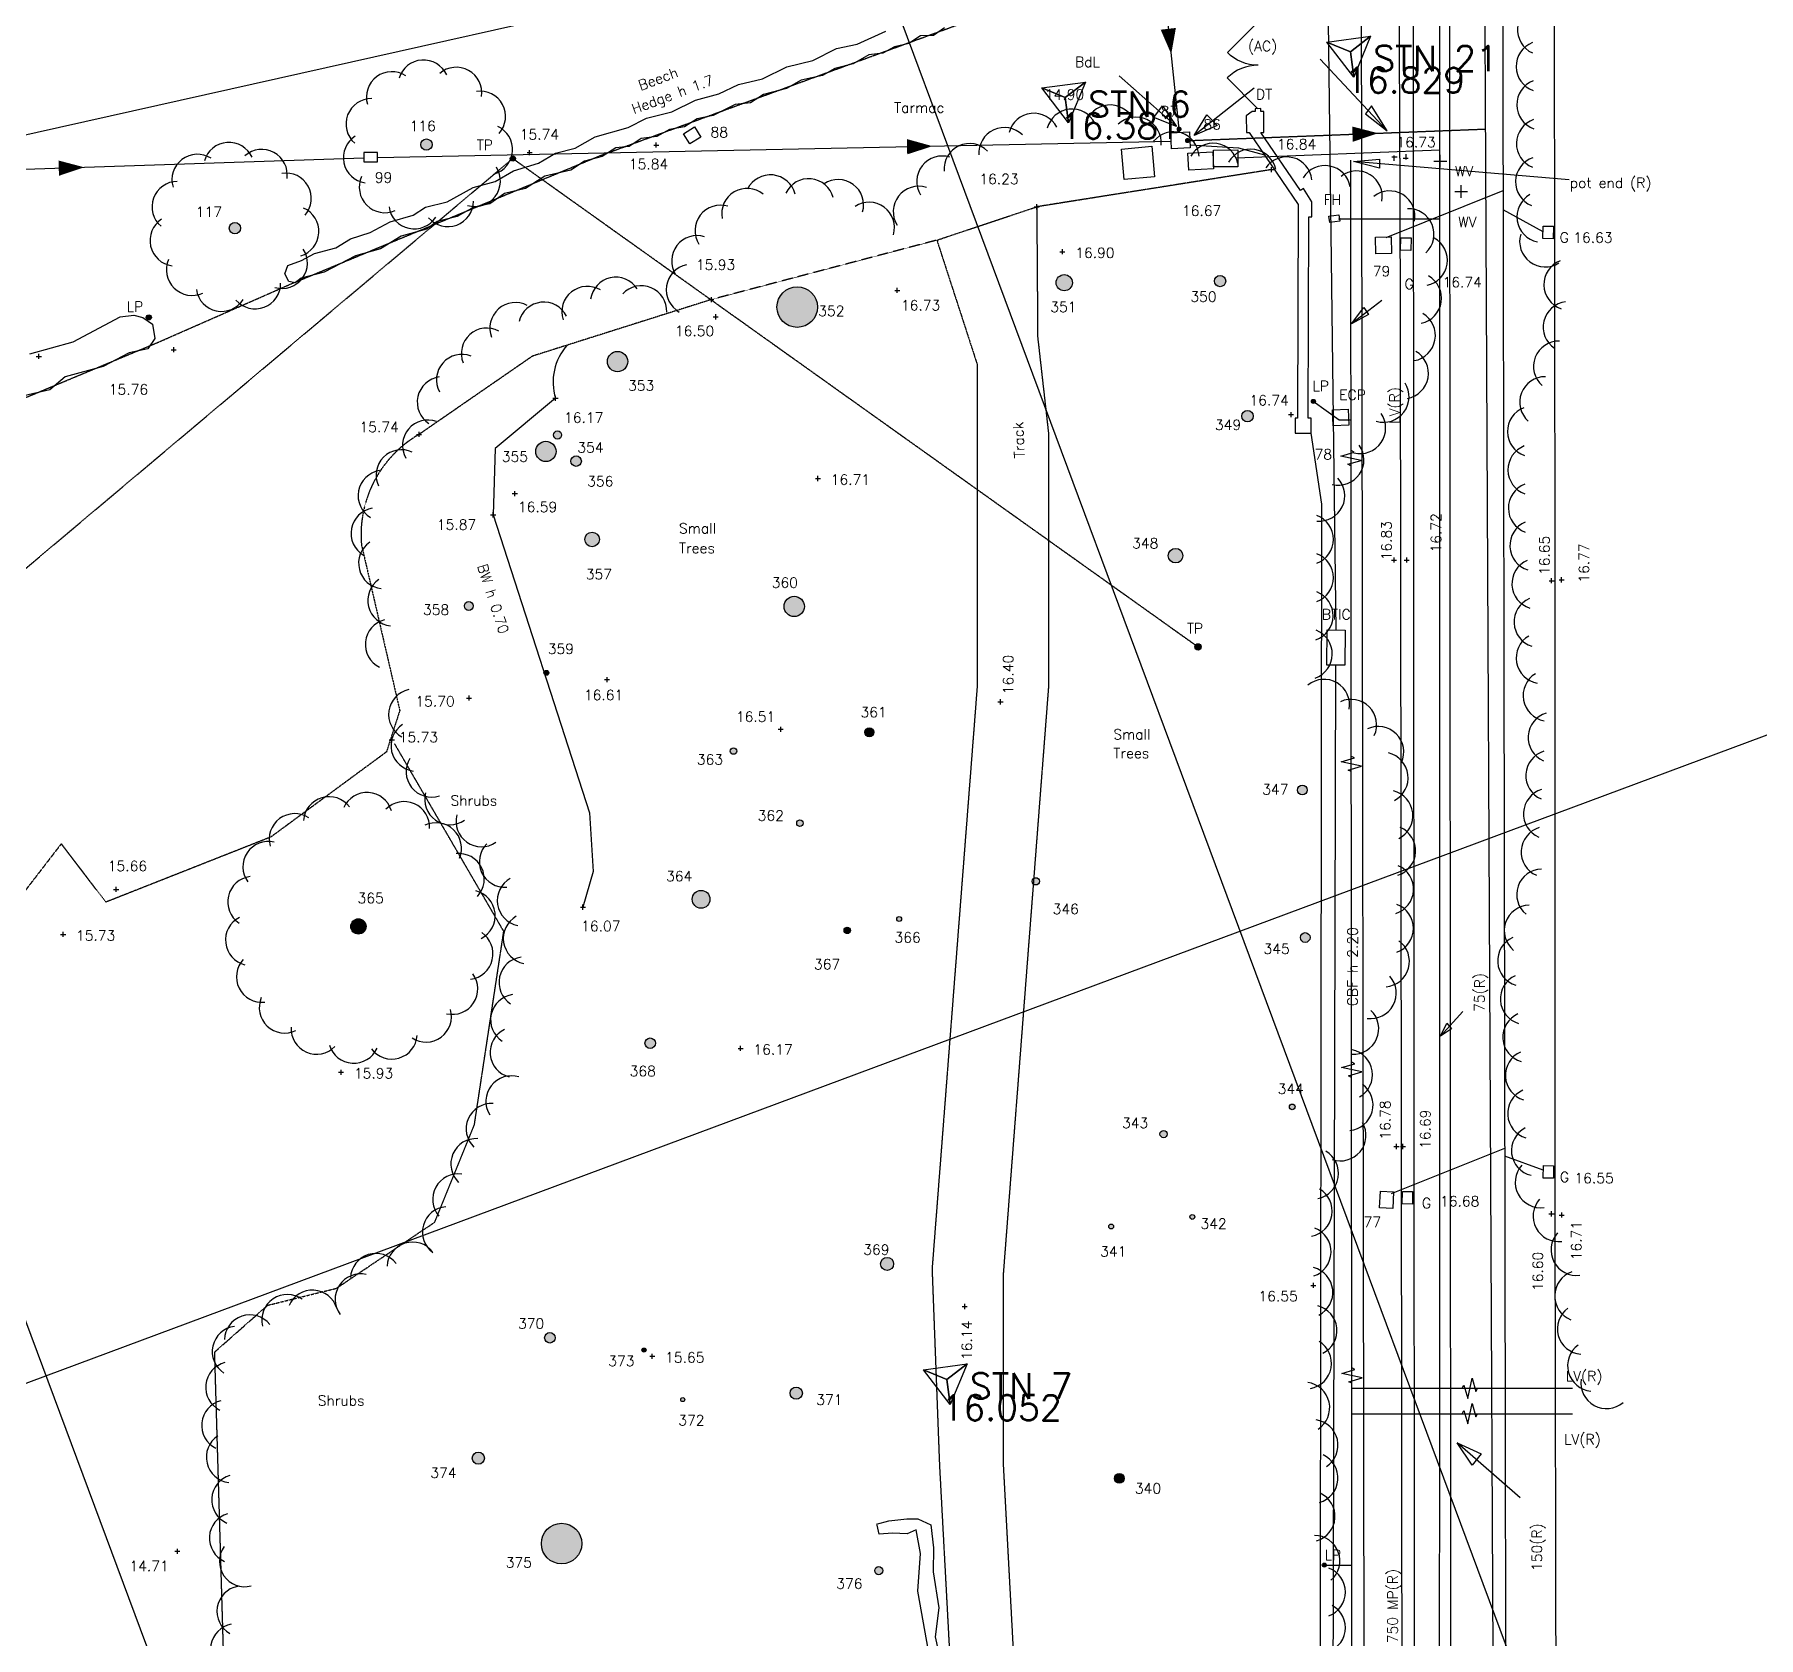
# Model space of a CAD drawing. Extents: x -4000 to 590500, y -6503 to 470250.
# Drawn here: x 416624 to 484283, y 271888 to 334792 of the extents above; entities that cross this region are included whole.
import ezdxf

# ---------------------------------------------------------------- set-up
doc = ezdxf.new("R2010")
doc.units = 0
doc.header["$LTSCALE"] = 0.0508
doc.linetypes.add('DASHED', pattern=[19.05, 12.7, -6.35])
for name, color, linetype in [('BOUNDARY', 30, 'CONTINUOUS'), ('BT', 34, 'CONTINUOUS'), ('CATV', 4, 'CONTINUOUS'), ('CONTROL', 1, 'CONTINUOUS'), ('DETAIL', 5, 'CONTINUOUS'), ('ELEC', 30, 'CONTINUOUS'), ('FOUL', 1, 'CONTINUOUS'), ('GAS', 3, 'CONTINUOUS'), ('GRID', 253, 'CONTINUOUS'), ('LEVEL', 1, 'CONTINUOUS'), ('MH_NUMBER', 7, 'CONTINUOUS'), ('ROAD', 4, 'CONTINUOUS'), ('SERVICE', 1, 'CONTINUOUS'), ('STORM', 5, 'CONTINUOUS'), ('TEXT', 7, 'CONTINUOUS'), ('TEXT_SERVICE', 1, 'CONTINUOUS'), ('TREE_NUMBER', 7, 'CONTINUOUS'), ('VEGETATION', 3, 'CONTINUOUS'), ('WATER', 6, 'CONTINUOUS')]:
    doc.layers.add(name, color=color, linetype=linetype)
doc.styles.add('ROMANS', font='Romans.shx')

msp = doc.modelspace()

# ---------------------------------------------------------------- hatches: boundary and pattern name
at = {"layer": 'SERVICE', "linetype": 'Continuous'}
h = msp.add_hatch(color=256, dxfattribs=at)
edge = h.paths.add_edge_path()
edge.add_arc((435398, 329924), 100, 0, 360)
h = msp.add_hatch(color=256, dxfattribs=at)
edge = h.paths.add_edge_path()
edge.add_arc((421110, 323690), 100, 0, 360)
h = msp.add_hatch(color=256, dxfattribs=at)
edge = h.paths.add_edge_path()
edge.add_arc((466815, 320393), 80, 0, 360)
h = msp.add_hatch(color=256, dxfattribs=at)
edge = h.paths.add_edge_path()
edge.add_arc((462287, 310762), 125, 0, 360)
h = msp.add_hatch(color=256, dxfattribs=at)
edge = h.paths.add_edge_path()
edge.add_arc((467244, 274729), 80, 0, 360)
at = {"layer": 'VEGETATION', "linetype": 'Continuous'}
h = msp.add_hatch(color=256, dxfattribs=at)
edge = h.paths.add_edge_path()
edge.add_arc((432006, 330471), 223, 0, 360)
edge = h.paths.add_edge_path()
edge.add_arc((424490, 327193), 223, 0, 360)
h = msp.add_hatch(color=256, dxfattribs=at)
edge = h.paths.add_edge_path()
edge.add_arc((446440, 312348), 398, 0, 360)
edge = h.paths.add_edge_path()
edge.add_arc((446557, 324096), 796, 0, 360)
edge = h.paths.add_edge_path()
edge.add_arc((439507, 321956), 398, 0, 360)
edge = h.paths.add_edge_path()
edge.add_arc((437152, 319076), 159, 0, 360)
edge = h.paths.add_edge_path()
edge.add_arc((433669, 312368), 175, 0, 360)
edge = h.paths.add_edge_path()
edge.add_arc((438507, 314979), 286, 0, 360)
h = msp.add_hatch(color=256, dxfattribs=at)
edge = h.paths.add_edge_path()
edge.add_arc((457037, 325051), 318, 0, 360)
edge = h.paths.add_edge_path()
edge.add_arc((463151, 325116), 223, 0, 360)
edge = h.paths.add_edge_path()
edge.add_arc((464227, 319813), 223, 0, 360)
edge = h.paths.add_edge_path()
edge.add_arc((461405, 314339), 286, 0, 360)
h = msp.add_hatch(color=256, dxfattribs=at)
edge = h.paths.add_edge_path()
edge.add_arc((436693, 318430), 398, 0, 360)
edge = h.paths.add_edge_path()
edge.add_arc((437881, 318051), 207, 0, 360)
h = msp.add_hatch(color=256, dxfattribs=at)
edge = h.paths.add_edge_path()
edge.add_arc((436714, 309745), 95.5, 0, 360)
h = msp.add_hatch(color=256, dxfattribs=at)
edge = h.paths.add_edge_path()
edge.add_arc((449387, 307412), 175, 0, 360)
h = msp.add_hatch(color=256, dxfattribs=at)
edge = h.paths.add_edge_path()
edge.add_arc((440788, 295209), 207, 0, 360)
edge = h.paths.add_edge_path()
edge.add_arc((442784, 300857), 350, 0, 360)
edge = h.paths.add_edge_path()
edge.add_arc((446664, 303844), 127, 0, 360)
edge = h.paths.add_edge_path()
edge.add_arc((450557, 300085), 95.5, 0, 360)
edge = h.paths.add_edge_path()
edge.add_arc((444054, 306674), 127, 0, 360)
h = msp.add_hatch(color=256, dxfattribs=at)
edge = h.paths.add_edge_path()
edge.add_arc((466379, 305145), 191, 0, 360)
edge = h.paths.add_edge_path()
edge.add_arc((466493, 299356), 191, 0, 360)
edge = h.paths.add_edge_path()
edge.add_arc((465982, 292711), 111, 0, 360)
edge = h.paths.add_edge_path()
edge.add_arc((460937, 291644), 143, 0, 360)
edge = h.paths.add_edge_path()
edge.add_arc((462062, 288392), 95.5, 0, 360)
edge = h.paths.add_edge_path()
edge.add_arc((458878, 288017), 95.5, 0, 360)
edge = h.paths.add_edge_path()
edge.add_arc((455920, 301562), 143, 0, 360)
h = msp.add_hatch(color=256, dxfattribs=at)
edge = h.paths.add_edge_path()
edge.add_arc((429337, 299791), 302, 0, 360)
h = msp.add_hatch(color=256, dxfattribs=at)
edge = h.paths.add_edge_path()
edge.add_arc((448522, 299637), 127, 0, 360)
h = msp.add_hatch(color=256, dxfattribs=at)
edge = h.paths.add_edge_path()
edge.add_arc((434042, 278925), 239, 0, 360)
edge = h.paths.add_edge_path()
edge.add_arc((437312, 275574), 796, 0, 360)
edge = h.paths.add_edge_path()
edge.add_arc((436850, 283649), 207, 0, 360)
edge = h.paths.add_edge_path()
edge.add_arc((446520, 281475), 239, 0, 360)
edge = h.paths.add_edge_path()
edge.add_arc((442063, 281225), 79.6, 0, 360)
edge = h.paths.add_edge_path()
edge.add_arc((450084, 286550), 255, 0, 360)
edge = h.paths.add_edge_path()
edge.add_arc((449757, 274513), 159, 0, 360)
h.paths.add_polyline_path([(433510, 277063), (438177, 277063), (438177, 279063), (433510, 279063)], flags=9)
h = msp.add_hatch(color=256, dxfattribs=at)
edge = h.paths.add_edge_path()
edge.add_arc((440545, 283168), 79.6, 0, 360)
h = msp.add_hatch(color=256, dxfattribs=at)
edge = h.paths.add_edge_path()
edge.add_arc((459196, 278133), 191, 0, 360)

# ---------------------------------------------------------------- linework, layer by layer
at = {"layer": 'BOUNDARY', "linetype": 'Continuous', "flags": 128}
msp.add_lwpolyline([(467123, 198991), (467068, 252074), (467142, 316357), (466725, 319145)], dxfattribs=at)
at = {"layer": 'BT', "linetype": 'Continuous', "flags": 128}
for points in [[(466894, 347728), (458232, 347728), (458232, 342481), (444143, 337098), (381701, 323114), (361768, 322692)], [(467709, 311422), (467262, 346723)], [(467490, 228490), (467693, 310043)]]:
    msp.add_lwpolyline(points, dxfattribs=at)
at = {"layer": 'CATV', "linetype": 'Continuous', "flags": 128}
msp.add_lwpolyline([(468559, 124264), (468918, 195627), (468719, 329460), (468521, 430102)], dxfattribs=at)
at = {"layer": 'CONTROL', "linetype": 'Continuous'}
for p, q in [((467344, 334492), (469061, 334721)), ((468268, 334111), (467344, 334492)), ((468400, 333120), (467344, 334492)), ((467344, 334492), (468268, 334111)), ((468268, 334111), (469061, 334721)), ((469061, 334721), (468268, 334111)), ((469061, 334721), (468400, 333120)), ((468400, 333120), (468268, 334111)), ((468268, 334111), (468400, 333120)), ((456151, 332696), (457868, 332925)), ((457076, 332315), (457868, 332925)), ((457868, 332925), (457076, 332315)), ((457868, 332925), (457208, 331324)), ((457076, 332315), (456151, 332696)), ((457208, 331324), (456151, 332696)), ((456151, 332696), (457076, 332315)), ((457208, 331324), (457076, 332315)), ((457076, 332315), (457208, 331324)), ((451508, 282398), (453225, 282627)), ((452433, 282017), (451508, 282398)), ((452565, 281026), (451508, 282398)), ((451508, 282398), (452433, 282017)), ((452433, 282017), (453225, 282627)), ((453225, 282627), (452433, 282017)), ((453225, 282627), (452565, 281026)), ((452565, 281026), (452433, 282017)), ((452433, 282017), (452565, 281026))]:
    msp.add_line(p, q, dxfattribs=at)
at = {"layer": 'DETAIL', "linetype": 'DASHED'}
for p in [(465171, 329489), (452037, 326721)]:
    msp.add_line(p, (455957, 328030), dxfattribs=at)
at = {"layer": 'DETAIL', "linetype": 'DASHED', "flags": 128}
for points in [[(386012, 311047), (391376, 312116), (395156, 302004), (395819, 301310), (401567, 298200), (410530, 298335), (411588, 301197), (411364, 303700), (410223, 305451), (408424, 307729), (402177, 314662), (421483, 322718), (426708, 325013), (438807, 330033), (454939, 335936), (455920, 336199), (458015, 337686), (458945, 340638), (457376, 342366), (457369, 350415)], [(455957, 328030), (455993, 322908), (456416, 319160), (456413, 309140), (454640, 286139), (454634, 278804), (455248, 267355), (457129, 254881), (457937, 241386), (457488, 230955), (454780, 211246), (453448, 196829), (453237, 190602), (453039, 167889), (451220, 159454), (448792, 154220), (447281, 146808)], [(452037, 326721), (453616, 321855), (453613, 309140), (451848, 286355), (452138, 278671), (452752, 267221), (454657, 254510), (455442, 241239), (455011, 231296), (452303, 211586), (450958, 197059), (450737, 190624), (450539, 167911), (448779, 159996), (447819, 158167), (445109, 154683), (441728, 152389), (437200, 152631), (434768, 154615), (430370, 160534), (424881, 171805), (420941, 180567), (419806, 182723), (415641, 189971), (411828, 194422), (404091, 199537), (393218, 202806), (386211, 210140), (384335, 227877)], [(453435, 219827), (447977, 215294), (441940, 213364), (434936, 217289), (426079, 214943), (420869, 213028), (416957, 212954), (409245, 205739), (401706, 205657), (399978, 204995), (393100, 207651), (395115, 214076), (397696, 213769), (397211, 215488), (395076, 219761), (390283, 217842), (388436, 220993), (388466, 224681), (390948, 231296), (396358, 239525), (398496, 241944), (404507, 246269), (406723, 252503), (411466, 255678), (419022, 259478), (427633, 254292), (433810, 253032), (436949, 256656), (438862, 260764), (438169, 264397), (431742, 266967), (424052, 271013), (423697, 283093), (425776, 284927), (428470, 285592), (432335, 288189), (433889, 292007), (435042, 299599), (430755, 306968)]]:
    msp.add_lwpolyline(points, dxfattribs=at)
at = {"layer": 'DETAIL', "linetype": 'Continuous', "flags": 128}
for points in [[(464641, 333585, -0.198912), (463437, 334087), (464645, 335290)], [(464641, 333585, 0.198912), (463435, 333088), (464638, 331880)], [(437529, 322600, 0.263076), (437071, 320519), (434701, 318543), (434624, 315942), (438406, 304245), (438553, 301952), (438148, 300547)]]:
    msp.add_lwpolyline(points, format="xyb", dxfattribs=at)
for points in [[(466188, 319737), (466098, 319738), (466096, 319148), (466725, 319145), (466725, 319732), (466605, 319733), (466637, 327642), (466757, 327642), (466757, 328224), (466432, 328751), (466307, 328665), (464750, 330948), (464870, 330951), (464870, 331776), (464870, 331776), (464756, 331773), (464753, 331883), (464523, 331877), (464526, 331767), (464416, 331764), (464175, 331605), (464193, 330951), (464299, 330941), (466222, 328122)], [(459279, 330295), (460474, 330404), (460583, 329209), (459388, 329100)]]:
    msp.add_lwpolyline(points, close=True, dxfattribs=at)
at = {"layer": 'DETAIL', "linetype": 'DASHED', "flags": 128}
msp.add_lwpolyline([(452037, 326721), (443188, 324389), (436164, 322168), (431718, 319100, 0.291607), (429456, 314766), (430959, 308265), (430435, 306637), (425898, 303298), (419425, 300744), (417677, 303037), (414536, 298959), (411822, 293321), (409061, 289056, 0.105156), (394078, 279483), (386172, 272594, -0.379026), (377342, 275038, -0.196114), (377083, 284699, -0.196114)], format="xyb", dxfattribs=at)
at = {"layer": 'ELEC'}
for p, q in [((467894, 318250), (468416, 318404)), ((468692, 318080), (467894, 318250)), ((468170, 317927), (468692, 318080)), ((468416, 318404), (468296, 318465)), ((468289, 317865), (468170, 317927)), ((467904, 306250), (468426, 306404)), ((468702, 306080), (467904, 306250)), ((468180, 305927), (468702, 306080)), ((468299, 305865), (468180, 305927)), ((468426, 306404), (468307, 306465)), ((467915, 294250), (468437, 294404)), ((468437, 294404), (468318, 294465)), ((468713, 294080), (467915, 294250)), ((468191, 293927), (468713, 294080)), ((468310, 293865), (468191, 293927)), ((467925, 282250), (468447, 282404)), ((468723, 282080), (467925, 282250)), ((468447, 282404), (468328, 282465)), ((468201, 281927), (468723, 282080)), ((468321, 281865), (468201, 281927)), ((472654, 281675), (472716, 281794)), ((472716, 281794), (472869, 281272)), ((472869, 281272), (473040, 282069)), ((473040, 282069), (473193, 281547)), ((473193, 281547), (473254, 281666)), ((472655, 280671), (472716, 280790)), ((472716, 280790), (472869, 280268)), ((472869, 280268), (473040, 281066)), ((473040, 281066), (473193, 280544)), ((473193, 280544), (473255, 280663))]:
    msp.add_line(p, q, dxfattribs=at)
at = {"layer": 'ELEC', "linetype": 'Continuous', "flags": 128}
for points in [[(468087, 13170), (468270, 38204), (468364, 66078), (468274, 123048), (468458, 168035), (468367, 228762), (468278, 329865)], [(476848, 329090), (468391, 329812), (469408, 329903), (469408, 329541), (468391, 329812)], [(469497, 324355), (468304, 323439), (468794, 324080), (468977, 323805), (468304, 323439)], [(466810, 320408), (467828, 319668), (468287, 319668)], [(468321, 281675), (476988, 281674)], [(468322, 280671), (476988, 280671)], [(467244, 274729), (468327, 274730)]]:
    msp.add_lwpolyline(points, dxfattribs=at)
at = {"layer": 'FOUL', "linetype": 'Continuous', "flags": 128}
for points in [[(473899, 265867), (473081, 430593)], [(467082, 333818), (469711, 331008), (469100, 331986), (468855, 331680), (469711, 331008)], [(464493, 332680), (462133, 330828), (462638, 331642), (463032, 331221), (462133, 330828)], [(430085, 329964), (461230, 330600)], [(461978, 330464), (463877, 330339), (464893, 330071)], [(398629, 328915), (429551, 329947)]]:
    msp.add_lwpolyline(points, dxfattribs=at)
at = {"layer": 'FOUL', "linetype": 'DASHED', "flags": 128}
msp.add_lwpolyline([(461970, 330631), (473575, 331083)], dxfattribs=at)
at = {"layer": 'FOUL', "flags": 128}
for points in [[(469349, 330918, 0, 600, 0), (468349, 330881, 600, 600, 0)], [(451867, 330409, 0, 600, 0), (450867, 330388, 600, 600, 0)], [(418575, 329581, 0, 600, 0), (417576, 329547, 600, 600, 0)]]:
    msp.add_lwpolyline(points, format="xyseb", dxfattribs=at)
at = {"layer": 'FOUL', "linetype": 'Continuous', "const_width": 100, "flags": 128}
msp.add_lwpolyline([(461822, 330628, 1), (461922, 330628, 1)], format="xyb", close=True, dxfattribs=at)
at = {"layer": 'GAS', "linetype": 'Continuous', "flags": 128}
for points in [[(470374, 3698), (470423, 41248), (470869, 102867), (470862, 181192), (470793, 252307), (470713, 376409), (470903, 431458)], [(471799, 3621), (471848, 41171), (472294, 102790), (472287, 181115), (472218, 252230), (472138, 376332), (472328, 431381)], [(474925, 277368), (472463, 279523), (473402, 279099), (473047, 278649), (472463, 279523)]]:
    msp.add_lwpolyline(points, dxfattribs=at)
at = {"layer": 'GRID', "linetype": 'Continuous', "flags": 128}
for points in [[(522142, 0), (348997, 465000)], [(535000, 108756), (402351, 465000)], [(0, 126860), (535000, 326070)]]:
    msp.add_lwpolyline(points, dxfattribs=at)
at = {"layer": 'LEVEL', "flags": 128}
for points in [[(436055, 330055), (436055, 330255)], [(440928, 330454), (441128, 330454)], [(441028, 330354), (441028, 330554)], [(435955, 330155), (436155, 330155)], [(465171, 329389), (465171, 329589)], [(469899, 329991), (470099, 329991)], [(469978, 329840), (469978, 330040)], [(470335, 329940), (470535, 329940)], [(470456, 329891), (470456, 330091)], [(465071, 329489), (465271, 329489)], [(455857, 328030), (456057, 328030)], [(455957, 327930), (455957, 328130)], [(456866, 326267), (457066, 326267)], [(456966, 326167), (456966, 326367)], [(450485, 324648), (450485, 324848)], [(443088, 324389), (443288, 324389)], [(443188, 324289), (443188, 324489)], [(450385, 324748), (450585, 324748)], [(443259, 323711), (443459, 323711)], [(443359, 323611), (443359, 323811)], [(416695, 322160), (416895, 322160)], [(416795, 322060), (416795, 322260)], [(421989, 322424), (422189, 322424)], [(422089, 322324), (422089, 322524)], [(436971, 320519), (437171, 320519)], [(437071, 320419), (437071, 320619)], [(465840, 319875), (466040, 319875)], [(465940, 319775), (465940, 319975)], [(431618, 319100), (431818, 319100)], [(431718, 319000), (431718, 319200)], [(447270, 317368), (447470, 317368)], [(447370, 317268), (447370, 317468)], [(435376, 316775), (435576, 316775)], [(435476, 316675), (435476, 316875)], [(434624, 315842), (434624, 316042)], [(434524, 315942), (434724, 315942)], [(469878, 314170), (470078, 314170)], [(469978, 314070), (469978, 314270)], [(470378, 314170), (470578, 314170)], [(470478, 314070), (470478, 314270)], [(476065, 313356), (476265, 313356)], [(476165, 313256), (476165, 313456)], [(476454, 313391), (476654, 313391)], [(476554, 313291), (476554, 313491)], [(438993, 309477), (439193, 309477)], [(439093, 309377), (439093, 309577)], [(433579, 308755), (433779, 308755)], [(433679, 308655), (433679, 308855)], [(454434, 308606), (454634, 308606)], [(454534, 308506), (454534, 308706)], [(430648, 307009), (430648, 307209)], [(445810, 307530), (446010, 307530)], [(445910, 307430), (445910, 307630)], [(430548, 307109), (430748, 307109)], [(419729, 301245), (419929, 301245)], [(419829, 301145), (419829, 301345)], [(438048, 300547), (438248, 300547)], [(438148, 300447), (438148, 300647)], [(417650, 299479), (417850, 299479)], [(417750, 299379), (417750, 299579)], [(444236, 295005), (444436, 295005)], [(444336, 294905), (444336, 295105)], [(428557, 294070), (428757, 294070)], [(428657, 293970), (428657, 294170)], [(469977, 291156), (470177, 291156)], [(470077, 291056), (470077, 291256)], [(470227, 291156), (470427, 291156)], [(470327, 291056), (470327, 291256)], [(476060, 288514), (476260, 288514)], [(476160, 288414), (476160, 288614)], [(476459, 288464), (476659, 288464)], [(476559, 288364), (476559, 288564)], [(466716, 285704), (466916, 285704)], [(466816, 285604), (466816, 285804)], [(453030, 284877), (453230, 284877)], [(453130, 284777), (453130, 284977)], [(440771, 282923), (440971, 282923)], [(440871, 282823), (440871, 283023)], [(422233, 275173), (422233, 275373)], [(422133, 275273), (422333, 275273)]]:
    msp.add_lwpolyline(points, dxfattribs=at)
at = {"layer": 'ROAD', "linetype": 'DASHED'}
msp.add_line((470206, 329940), (470192, 336707), dxfattribs=at)
at = {"layer": 'ROAD', "linetype": 'Continuous', "flags": 128}
for points in [[(476184, 5924), (476224, 21126), (476286, 41604), (476307, 63218), (476364, 86648), (476412, 107490), (476431, 128015), (476420, 149314), (476461, 175827), (476417, 198479), (476389, 221766), (476369, 245909), (476342, 268658), (476309, 288464), (476304, 313391), (476248, 359548), (476207, 406934), (476184, 431532)], [(470206, 329940), (470228, 314170), (470265, 291153), (470281, 267785), (470217, 244329), (470286, 220978), (470306, 198707), (470290, 176126), (470310, 153540), (470296, 131456), (470265, 122246)]]:
    msp.add_lwpolyline(points, dxfattribs=at)
at = {"layer": 'SERVICE', "linetype": 'DASHED'}
for q in [(408898, 307621), (462287, 310762)]:
    msp.add_line((435398, 329924), q, dxfattribs=at)
at = {"layer": 'SERVICE'}
for p, q in [((471545, 329818), (472045, 329818)), ((471795, 329568), (471795, 330068)), ((472616, 328379), (472616, 328879)), ((472366, 328629), (472866, 328629))]:
    msp.add_line(p, q, dxfattribs=at)
at = {"layer": 'SERVICE', "linetype": 'Continuous', "flags": 128}
for points in [[(442098, 330896), (442531, 331166), (442780, 330767), (442347, 330497)], [(461244, 330308), (461215, 330937), (461954, 330972), (461984, 330342)], [(461886, 330131), (462865, 330182), (462900, 329523), (461921, 329472)], [(463851, 329601), (462891, 329599), (462889, 330259), (463849, 330261)], [(429554, 329797), (430085, 329797), (430085, 330156), (429554, 330156)], [(467453, 327416), (467419, 327664), (467816, 327717), (467849, 327470)], [(469263, 326183), (469250, 326833), (469870, 326846), (469883, 326196)], [(470637, 326321), (470238, 326328), (470247, 326818), (470647, 326811)], [(476223, 326776), (475823, 326783), (475832, 327273), (476232, 327266)], [(467559, 320057), (468178, 320086), (468207, 319466), (467588, 319438)], [(467343, 310047), (467359, 311426), (468059, 311418), (468043, 310039)], [(476231, 289909), (475831, 289917), (475840, 290407), (476240, 290399)], [(469414, 288749), (469445, 289398), (469964, 289374), (469933, 288724)], [(470701, 288899), (470301, 288906), (470310, 289396), (470710, 289389)]]:
    msp.add_lwpolyline(points, close=True, dxfattribs=at)
at = {"layer": 'SERVICE', "linetype": 'Continuous'}
for centre, radius in [((435398, 329924), 100), ((421110, 323690), 100), ((466815, 320393), 80), ((462287, 310762), 125), ((467244, 274729), 80)]:
    msp.add_circle(centre, radius, dxfattribs=at)
at = {"layer": 'STORM', "linetype": 'Continuous', "flags": 128}
for points in [[(474240, 341243), (474556, 156378)], [(461555, 330953), (460639, 339726)], [(459197, 333172), (461440, 331180), (460549, 331532), (460893, 331994), (461440, 331180)], [(469667, 326831), (474261, 328668)], [(475828, 327047), (474262, 327908)], [(469877, 289308), (474325, 291087)], [(475837, 290222), (474326, 290772)]]:
    msp.add_lwpolyline(points, dxfattribs=at)
at = {"layer": 'STORM', "flags": 128}
msp.add_lwpolyline([(461235, 334021, 0, 600, 0), (461120, 335014, 600, 600, 0)], format="xyseb", dxfattribs=at)
at = {"layer": 'STORM', "linetype": 'Continuous', "const_width": 100, "flags": 128}
msp.add_lwpolyline([(461492, 331076, 1), (461592, 331076, 1)], format="xyb", close=True, dxfattribs=at)
at = {"layer": 'VEGETATION', "linetype": 'Continuous', "flags": 128}
for points in [[(452335, 335053), (451904, 334750), (451390, 334741), (450940, 334438), (450371, 334301), (449921, 334062), (449371, 333994), (448756, 333636), (448031, 333462), (447554, 333186), (446718, 333003), (446140, 332673), (445231, 332434), (444726, 332104), (444120, 332039), (443257, 331617), (442625, 331485), (442129, 331164), (441551, 331063), (441046, 330788), (440431, 330705), (439963, 330393), (439439, 330347), (438898, 329999), (438209, 329824), (437677, 329467), (436648, 329228), (435890, 328748), (435064, 328546), (434495, 328151), (433870, 328014), (433209, 327656), (432429, 327454), (432007, 327151), (431015, 326876), (430200, 326385), (429218, 326109), (427997, 325467), (427088, 325229), (426850, 325045), (426602, 325100), (426455, 325403), (426565, 325733), (427097, 325917), (427612, 326192), (428456, 326421), (429025, 326779), (429796, 327018), (430586, 327440), (431486, 327697), (431972, 328018), (432815, 328225), (433834, 328794), (434706, 329023), (435422, 329445), (436404, 329748), (437065, 330133), (437845, 330335), (438632, 330779), (439926, 331137), (440642, 331513), (441634, 331751), (442570, 332219), (443487, 332462), (444249, 332829), (445194, 333058), (446149, 333526), (447168, 333774), (448104, 334242), (448912, 334416), (450041, 334921)], [(419987, 323719), (420528, 323775), (420882, 323682), (421255, 323421), (421349, 322862), (421069, 322452), (420342, 322303), (419316, 321762), (417825, 321352), (417228, 320849), (416202, 320607)], [(416445, 322265), (418142, 322731), (419987, 323719)], [(449672, 276332), (450148, 276463), (450854, 276545), (451297, 276545), (451799, 276312), (451904, 275413), (451887, 274462), (452117, 273052), (451969, 271920), (452232, 270723)], [(451710, 271367), (451297, 273708), (451395, 275184), (451231, 276118), (450870, 275954), (450296, 275987), (449771, 275938), (449689, 276299)]]:
    msp.add_lwpolyline(points, dxfattribs=at)
at = {"layer": 'VEGETATION', "linetype": 'Continuous'}
for centre, radius in [((432006, 330471), 223), ((424490, 327193), 223), ((446557, 324096), 796), ((457037, 325051), 318), ((463151, 325116), 223), ((439507, 321956), 398), ((464227, 319813), 223), ((436693, 318430), 398), ((437152, 319076), 159), ((437881, 318051), 207), ((438507, 314979), 286), ((461405, 314339), 286), ((446440, 312348), 398), ((433669, 312368), 175), ((436714, 309745), 95.5), ((449387, 307412), 175), ((444054, 306674), 127), ((466379, 305145), 191), ((446664, 303844), 127), ((442784, 300857), 350), ((455920, 301562), 143), ((429337, 299791), 302), ((448522, 299637), 127), ((450557, 300085), 95.5), ((466493, 299356), 191), ((440788, 295209), 207), ((465982, 292711), 111), ((460937, 291644), 143), ((462062, 288392), 95.5), ((458878, 288017), 95.5), ((450084, 286550), 255), ((436850, 283649), 207), ((440545, 283168), 79.6), ((446520, 281475), 239), ((442063, 281225), 79.6), ((434042, 278925), 239), ((459196, 278133), 191), ((437312, 275574), 796), ((449757, 274513), 159)]:
    msp.add_circle(centre, radius, dxfattribs=at)
for centre, start, end in [((475825, 334978), 106.12516, 245.39689), ((475773, 333539), 111.23274, 250.50447), ((431890, 332791), 24.35738, 163.62911), ((430648, 332332), 56.91757, 196.1893), ((433180, 332508), 351.55611, 130.82784), ((475795, 332038), 111.23274, 250.50447), ((429849, 331278), 89.52523, 228.79696), ((434110, 331570), 318.713, 97.98473), ((455847, 330702), 26.60231, 165.87404), ((457342, 330866), 26.60231, 165.87404), ((458837, 331029), 26.60231, 165.87404), ((459843, 330550), 354.51139, 133.78312), ((434383, 330279), 285.86136, 65.13309), ((454687, 330140), 45.12606, 184.39779), ((461326, 329977), 2.06807, 141.3398), ((475782, 330510), 108.93116, 248.20289), ((424252, 329558), 24.68608, 163.95781), ((425546, 329283), 352.08074, 131.35247), ((429745, 329960), 122.24906, 261.52079), ((453322, 329510), 45.12606, 184.39779), ((462872, 329524), 11.48825, 150.75998), ((464358, 329292), 11.48825, 150.75998), ((423018, 329091), 57.57759, 196.84932), ((433911, 329043), 253.20045, 32.47218), ((452249, 329023), 72.46851, 211.74024), ((465762, 328988), 5.87001, 145.14174), ((467270, 328648), 9.54752, 148.81926), ((475745, 329009), 108.93116, 248.20289), ((422236, 328028), 90.4732, 229.74493), ((426489, 328354), 319.52015, 98.79188), ((430371, 328798), 155.14693, 294.41866), ((445504, 328284), 14.35874, 153.63047), ((447007, 328133), 14.92707, 154.1988), ((448163, 328102), 344.05202, 123.32376), ((451325, 327836), 72.46851, 211.74024), ((468517, 328438), 348.91544, 128.18717), ((432848, 328254), 220.64247, 359.9142), ((444594, 327753), 51.11161, 190.38334), ((449375, 327211), 344.05202, 123.32376), ((469800, 327654), 348.91544, 128.18717), ((475801, 327638), 119.40903, 258.68077), ((422157, 326709), 123.23785, 262.50958), ((426784, 327065), 286.91752, 66.18925), ((431528, 328163), 187.99933, 327.27106), ((443545, 327093), 72.87117, 212.1429), ((470547, 326957), 312.99633, 92.26806), ((442629, 325900), 72.87117, 212.1429), ((471072, 325929), 281.67262, 60.94435), ((475909, 326669), 163.51085, 302.78258), ((426335, 325824), 254.02543, 33.29716), ((422802, 325553), 155.80047, 295.0722), ((442414, 324774), 101.74333, 241.01506), ((476861, 324977), 111.55838, 250.83011), ((423967, 324926), 188.3628, 327.63453), ((425284, 325026), 221.13134, 0.40307), ((438322, 323910), 59.00703, 198.27876), ((439438, 324267), 32.8856, 172.15734), ((440439, 323932), 357.75657, 137.0283), ((470845, 324442), 281.67262, 60.94435), ((435497, 323274), 62.1072, 201.37893), ((436610, 323289), 26.70051, 165.97224), ((476832, 323311), 97.03183, 236.30356), ((470600, 322978), 279.98214, 59.25387), ((434375, 322272), 62.1072, 201.37893), ((476453, 321764), 89.22422, 228.49595), ((433399, 321238), 68.92325, 208.19498), ((470329, 321499), 279.98214, 59.25387), ((432645, 320365), 97.82795, 237.09968), ((469568, 320575), 253.25094, 32.52267), ((475912, 320364), 89.22422, 228.49595), ((475430, 319212), 111.03857, 250.3103), ((432067, 318663), 70.24612, 209.51785), ((468650, 319346), 255.83941, 35.11114), ((467798, 318107), 255.83941, 35.11114), ((431030, 317497), 65.34679, 204.61852), ((475448, 317711), 111.03857, 250.3103), ((430326, 316693), 99.64465, 238.91638), ((467047, 316692), 264.44397, 43.7157), ((475465, 316210), 111.03857, 250.3103), ((430046, 315215), 99.64465, 238.91638), ((466602, 314980), 290.36413, 69.63587), ((475525, 314739), 113.48302, 252.75475), ((430344, 314042), 124.33335, 263.60508), ((466602, 313476), 290.36413, 69.63587), ((475606, 313240), 113.48302, 252.75475), ((430707, 312583), 124.33335, 263.60508), ((466586, 311985), 289.24015, 68.51188), ((475688, 311741), 113.48302, 252.75475), ((430610, 310858), 104.45449, 243.72622), ((466556, 310481), 289.24015, 68.51188), ((475773, 310327), 120.67509, 259.94682), ((467234, 308488), 349.9138, 129.18553), ((476042, 308850), 120.67509, 259.94682), ((431522, 308110), 102.22916, 241.50089), ((468296, 307702), 335.38149, 114.65322), ((476245, 307207), 106.85939, 246.13112), ((431615, 306882), 123.36639, 262.63812), ((469360, 306639), 335.38149, 114.65322), ((469534, 305624), 297.67429, 76.94602), ((476153, 305709), 106.85939, 246.13112), ((432207, 305867), 148.67118, 287.94291), ((476061, 304210), 106.85939, 246.13112), ((428181, 303883), 36.68794, 175.95967), ((429673, 304047), 16.62867, 155.9004), ((431132, 303692), 356.72521, 135.99694), ((432938, 304782), 165.24627, 304.518), ((469718, 304138), 297.07801, 76.34974), ((426838, 303217), 56.78546, 196.05719), ((432383, 302861), 336.82176, 116.09349), ((434168, 303917), 165.24627, 304.518), ((425805, 302130), 76.88323, 216.15496), ((469828, 302758), 287.2682, 66.53993), ((475969, 302712), 106.85939, 246.13112), ((433277, 301653), 316.9194, 96.19113), ((435082, 302331), 135.0009, 274.27263), ((469747, 301256), 287.2682, 66.53993), ((475793, 301045), 91.3568, 230.62853), ((425208, 300754), 96.98119, 236.25292), ((433706, 300214), 297.01708, 76.28881), ((435788, 300804), 119.34213, 258.61386), ((469742, 299716), 290.36413, 69.63587), ((475304, 299625), 91.3568, 230.62853), ((425121, 299256), 117.01962, 256.29135), ((436023, 299319), 119.34213, 258.61386), ((433619, 298716), 276.98319, 56.25492), ((469583, 298419), 274.71285, 53.98458), ((475047, 298445), 114.25438, 253.52611), ((425550, 297816), 136.92033, 276.19206), ((435853, 297594), 97.72334, 236.99507), ((433023, 297340), 256.88325, 36.15498), ((469065, 297175), 262.17109, 41.44282), ((475149, 296947), 114.25438, 253.52611), ((435524, 296127), 97.72334, 236.99507), ((426444, 296609), 156.82103, 296.09276), ((431990, 296252), 236.78464, 16.05637), ((468378, 295780), 266.60186, 45.87359), ((475251, 295449), 114.25438, 253.52611), ((427695, 295778), 176.72464, 315.99637), ((435507, 294852), 115.80775, 255.07948), ((429155, 295422), 196.62825, 335.89998), ((430646, 295586), 216.68837, 355.9601), ((468135, 293974), 299.25011, 78.52184), ((475348, 293946), 113.83448, 253.10621), ((435338, 292930), 72.65308, 211.92481), ((468155, 292780), 275.23135, 54.50308), ((475439, 292448), 113.83448, 253.10621), ((434565, 291846), 86.79916, 226.07089), ((467879, 291593), 250.4966, 29.76833), ((475586, 290998), 117.49341, 256.76514), ((433964, 290468), 86.79916, 226.07089), ((466802, 290102), 280.89623, 60.16796), ((475735, 289751), 138.23814, 277.50987), ((433250, 289078), 81.67126, 220.94299), ((466554, 288618), 280.89623, 60.16796), ((476437, 288424), 138.23814, 277.50987), ((432849, 287795), 94.83104, 234.10277), ((466507, 287020), 288.99938, 68.27111), ((477139, 287097), 138.23814, 277.50987), ((430023, 285958), 37.70829, 176.98002), ((431459, 286406), 37.70829, 176.98002), ((466578, 285433), 296.44022, 75.71195), ((477283, 285291), 109.30255, 248.57428), ((429422, 285160), 77.16971, 216.44144), ((426548, 284348), 54.56371, 193.83544), ((427532, 284519), 17.27198, 156.54371), ((466737, 283938), 296.44022, 75.71195), ((425076, 283548), 38.78863, 178.06036), ((477390, 284001), 125.8024, 265.07413), ((424600, 283105), 97.63235, 236.90408), ((466526, 282648), 280.0532, 59.32493), ((477790, 282554), 125.8024, 265.07413), ((424343, 281706), 104.28801, 243.55974), ((466455, 280905), 302.90028, 82.17201), ((478315, 281872), 171.42784, 310.69957), ((424184, 280211), 104.28801, 243.55974), ((466781, 279437), 302.90028, 82.17201), ((424369, 278965), 123.69648, 262.96821), ((466777, 278144), 286.02922, 65.30095), ((424579, 277292), 106.85848, 246.13021), ((466663, 276644), 286.02922, 65.30095), ((424487, 275791), 106.85848, 246.13021), ((424883, 274881), 144.88883, 284.16056), ((466853, 274897), 310.612, 89.88373), ((467069, 273672), 290.36413, 69.63587), ((424784, 272914), 100.89619, 240.16792), ((467068, 272271), 281.61278, 60.88452), ((424537, 271431), 100.89619, 240.16792)]:
    msp.add_arc(centre, 1000, start, end, dxfattribs=at)
at = {"layer": 'WATER', "linetype": 'Continuous', "flags": 128}
for points in [[(471779, 431464), (471723, 14766), (474687, 14765)], [(463803, 329954), (471765, 330261)], [(467803, 327556), (471765, 327556)], [(472682, 296457), (471808, 295484), (472052, 295991), (472238, 295768), (471808, 295484)]]:
    msp.add_lwpolyline(points, dxfattribs=at)

# ---------------------------------------------------------------- texts
at = {"layer": 'CONTROL', "style": 'ROMANS'}
for s, p in [('STN 21', (469168, 333352)), ('16.829', (468058, 332498)), ('STN 6', (457975, 331556)), ('16.381', (456866, 330702)), ('STN 7', (453332, 281258)), ('16.052', (452223, 280404))]:
    msp.add_text(s, height=1000, dxfattribs=at).set_placement(p)
at = {"layer": 'ELEC', "linetype": 'Continuous', "style": 'ROMANS'}
for s, p in [('pot end (R)', (476877, 328769)), ('ECP', (467829, 320449)), ('LV(R)', (476720, 281942)), ('LV(R)', (476653, 279466))]:
    msp.add_text(s, height=400, dxfattribs=at).set_placement(p)
msp.add_text('LV(R)', height=400, rotation=90, dxfattribs=at).set_placement((470201, 319514))
at = {"layer": 'FOUL', "linetype": 'Continuous', "style": 'ROMANS'}
for s, p in [('(AC)', (464247, 334139)), ('DT', (464562, 332245))]:
    msp.add_text(s, height=400, dxfattribs=at).set_placement(p)
at = {"layer": 'GAS', "linetype": 'Continuous', "style": 'ROMANS'}
for s, p in [('150(R)', (475785, 274500)), ('750 MP(R)', (470122, 271666))]:
    msp.add_text(s, height=400, rotation=90, dxfattribs=at).set_placement(p)
at = {"layer": 'LEVEL', "style": 'ROMANS'}
for s, p in [('15.74', (435668, 330671)), ('16.84', (465383, 330284)), ('16.73', (470073, 330368)), ('15.84', (439950, 329506)), ('16.23', (453704, 328920)), ('16.67', (461657, 327676)), ('16.63', (477013, 326621)), ('16.90', (457469, 326024)), ('15.93', (442582, 325556)), ('16.74', (471883, 324872)), ('16.73', (450627, 323963)), ('16.50', (441758, 322958)), ('15.76', (419541, 320664)), ('16.74', (464306, 320235)), ('15.74', (429378, 319188)), ('16.17', (437408, 319557)), ('16.71', (447873, 317124)), ('16.59', (435596, 316052)), ('15.87', (432415, 315357)), ('15.70', (431573, 308424)), ('16.61', (438185, 308671)), ('16.51', (444151, 307821)), ('15.73', (430920, 307020)), ('15.66', (419500, 301961)), ('16.07', (438078, 299605)), ('15.73', (418253, 299236)), ('16.17', (444839, 294762)), ('15.93', (429160, 293827)), ('16.55', (477059, 289716)), ('16.68', (471785, 288808)), ('16.55', (464658, 285083)), ('15.65', (441375, 282679)), ('14.71', (420350, 274493))]:
    msp.add_text(s, height=400, dxfattribs=at).set_placement(p)
for s, p in [('16.83', (469882, 314154)), ('16.72', (471829, 314463)), ('16.65', (476082, 313580)), ('16.77', (477632, 313280)), ('16.40', (455036, 308905)), ('16.78', (469835, 291422)), ('16.69', (471408, 291061)), ('16.71', (477334, 286690)), ('16.60', (475821, 285484)), ('16.14', (453411, 282777))]:
    msp.add_text(s, height=400, rotation=90, dxfattribs=at).set_placement(p)
at = {"layer": 'MH_NUMBER', "linetype": 'Continuous', "style": 'ROMANS'}
for s, p in [('87', (460822, 331578)), ('88', (443155, 330756)), ('86', (462493, 331058)), ('99', (429981, 328977)), ('79', (469146, 325302)), ('78', (466861, 318120)), ('77', (468784, 287990))]:
    msp.add_text(s, height=400, dxfattribs=at).set_placement(p)
at = {"layer": 'STORM', "linetype": 'Continuous', "style": 'ROMANS'}
for s, p in [('BdL', (457457, 333516)), ('14.90', (456277, 332233))]:
    msp.add_text(s, height=400, dxfattribs=at).set_placement(p)
at = {"layer": 'TEXT', "linetype": 'Continuous', "style": 'ROMANS'}
for s, rotation, p in [('Hedge h 1.7', 20.45619, (440149, 331663)), ('Beech', 20.45619, (440413, 332587)), ('Track', 92.66461, (455483, 318174)), ('BW h 0.70', 287.91514, (433998, 313941))]:
    msp.add_text(s, height=400, rotation=rotation, dxfattribs=at).set_placement(p)
for s, p in [('Tarmac', (450360, 331720)), ('Small', (441917, 315214)), ('Trees', (441917, 314438)), ('Small', (458966, 307129)), ('Trees', (458966, 306392)), ('Shrubs', (432950, 304533)), ('Shrubs', (427740, 280987))]:
    msp.add_text(s, height=400, dxfattribs=at).set_placement(p)
at = {"layer": 'TEXT', "style": 'ROMANS'}
msp.add_text('CBF h 2.20', height=400, rotation=89.93447, dxfattribs=at).set_placement((468549, 296658))
at = {"layer": 'TEXT_SERVICE', "linetype": 'Continuous', "style": 'ROMANS'}
for s, p in [('TP', (433982, 330257)), ('WV', (472372, 329228)), ('FH', (467217, 328112)), ('WV', (472497, 327230)), ('G', (476479, 326625)), ('G', (470390, 324800)), ('LP', (420239, 323913)), ('LP', (466776, 320799)), ('BTIC', (467147, 311837)), ('TP', (461851, 311288)), ('G', (476487, 289759)), ('G', (471073, 288736)), ('LP', (467254, 274924))]:
    msp.add_text(s, height=400, dxfattribs=at).set_placement(p)
at = {"layer": 'TREE_NUMBER', "style": 'ROMANS'}
for s, p in [('116', (431345, 331001)), ('117', (422956, 327632)), ('352', (447382, 323745)), ('351', (456489, 323902)), ('350', (461987, 324305)), ('353', (439918, 320817)), ('349', (462950, 319272)), ('354', (437928, 318385)), ('355', (434965, 318028)), ('356', (438315, 317059)), ('348', (459703, 314627)), ('357', (438260, 313413)), ('360', (445558, 313081)), ('358', (431870, 312018)), ('359', (436767, 310484)), ('361', (449041, 307998)), ('363', (442619, 306142)), ('347', (464807, 304969)), ('362', (445005, 303941)), ('364', (441411, 301565)), ('365', (429303, 300704)), ('346', (456581, 300276)), ('366', (450376, 299160)), ('345', (464856, 298713)), ('367', (447216, 298107)), ('368', (439981, 293915)), ('344', (465411, 293218)), ('343', (459304, 291878)), ('342', (462382, 287925)), ('369', (449149, 286908)), ('341', (458446, 286837)), ('370', (435602, 284008)), ('373', (439141, 282538)), ('371', (447304, 281019)), ('372', (441890, 280214)), ('374', (432158, 278153)), ('340', (459810, 277540)), ('375', (435118, 274632)), ('376', (448088, 273802))]:
    msp.add_text(s, height=400, dxfattribs=at).set_placement(p)
at = {"layer": 'WATER', "linetype": 'Continuous', "style": 'ROMANS'}
msp.add_text('75(R)', height=400, rotation=89.23524, dxfattribs=at).set_placement((473523, 296436))

doc.saveas('drawing.dxf')
